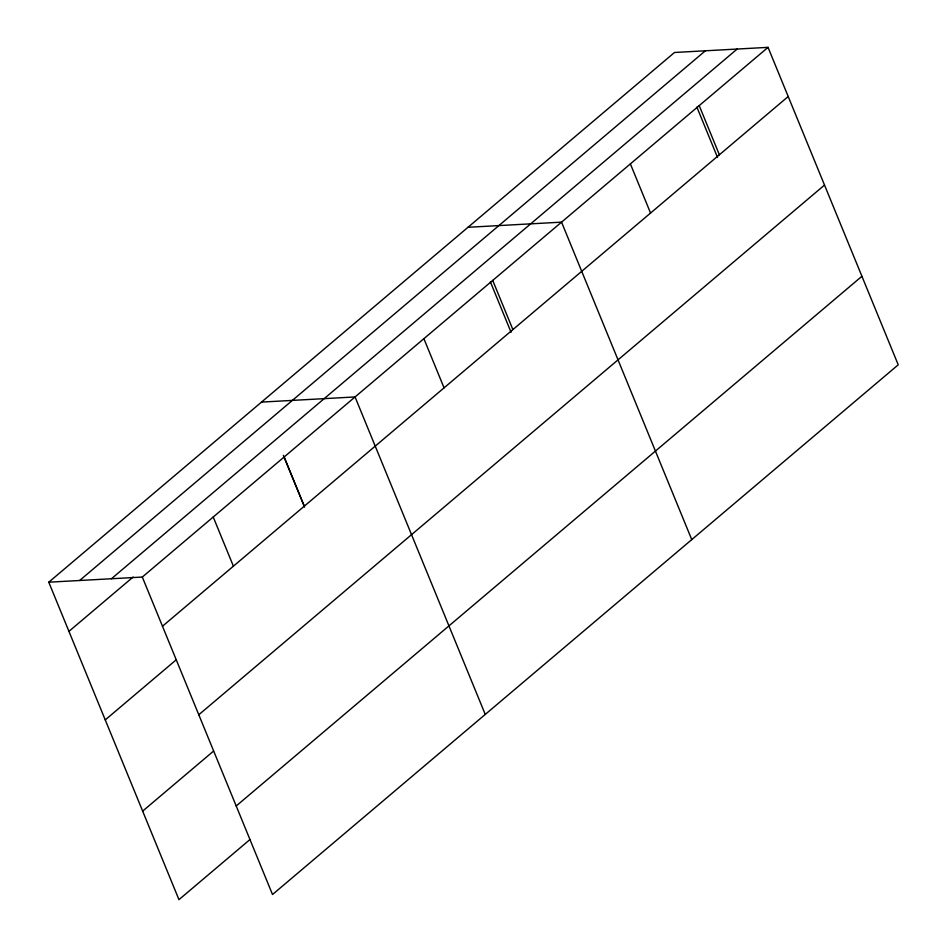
<?xml version="1.0" encoding="UTF-8"?>
<svg xmlns="http://www.w3.org/2000/svg" width="947" height="947" viewBox="0 0 947 947"><rect width="100%" height="100%" fill="white"/><g stroke="black" fill="none" stroke-linecap="round" stroke-linejoin="round"><path stroke-width="1.42" d="M48.771 582.192L674.489 52.487L768.041 47.35L898.23 364.808L272.511 894.513L142.31 577.054L48.771 582.192L178.959 899.65L249.878 839.622M79.631 580.499L705.361 50.795M111.438 578.747L737.168 49.043M68.93 631.365L133.089 577.043M142.31 577.054L768.041 47.35M162.482 626.227L788.2 96.523M105.247 719.898L176.154 659.87M198.787 714.76L824.517 185.056M142.654 811.117L213.572 751.078M236.205 805.98L861.924 276.275M467.996 227.292L561.547 222.154L691.748 539.612M261.514 402.096L355.054 396.947L485.255 714.417M699.206 105.614L719.377 154.787M696.885 107.106L717.554 157.51M630.371 163.878L650.542 213.051M492.712 280.419L512.883 329.592M490.404 281.91L511.072 332.302M423.889 338.683L444.06 387.856M284.147 456.987L304.307 506.16M283.354 455.353L304.579 507.107M213.229 517.015L233.4 566.188"/></g></svg>
